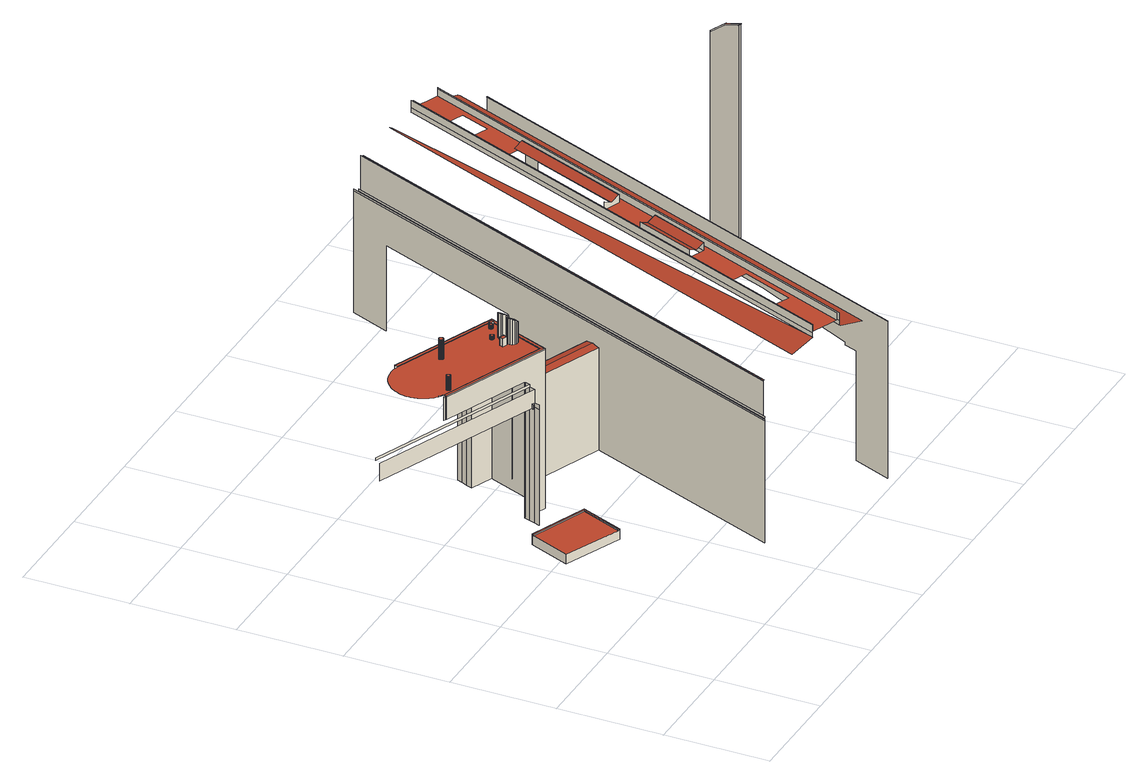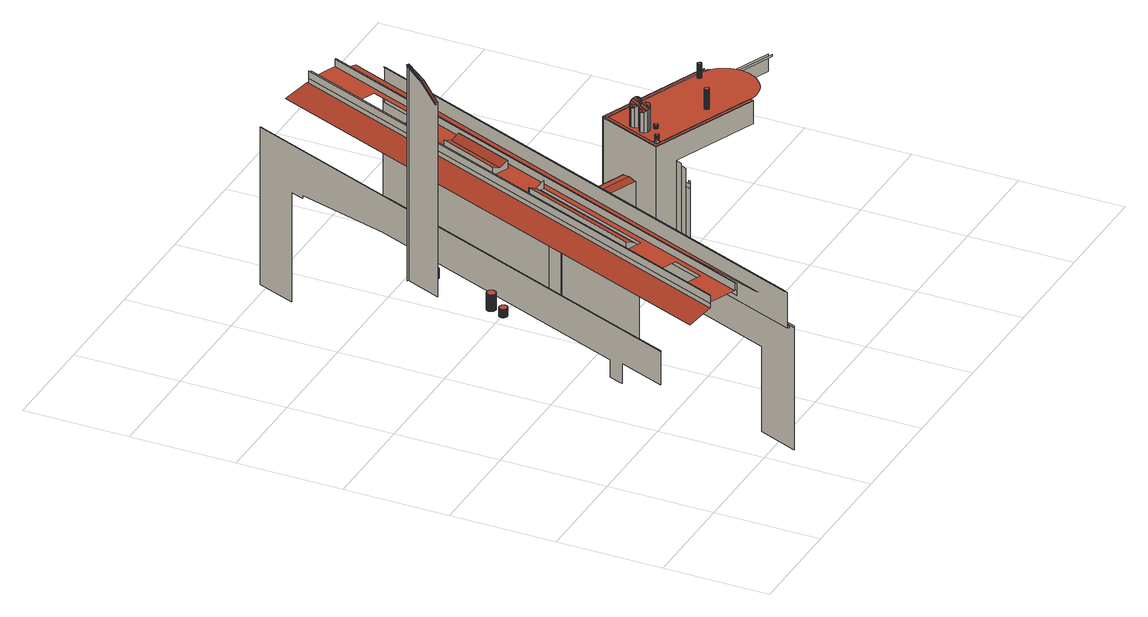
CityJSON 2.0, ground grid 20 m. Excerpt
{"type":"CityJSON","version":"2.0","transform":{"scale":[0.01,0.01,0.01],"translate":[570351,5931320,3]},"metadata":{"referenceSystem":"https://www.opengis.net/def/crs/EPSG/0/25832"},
"CityObjects":{
"building1":{"type":"Building","attributes":{"Grundfläche 2D":"911.904325","Grundhöhe NN":"3.570"},"children":["building1-1","building1-2","building1-3","building1-4","building1-5","building1-6","building1-7","building1-8"],"geometry":[{"type":"MultiSurface","lod":"3","boundaries":[[[0,1,2,3,4,5]],[[0,5,4,6,7,8]],[[0,9,10,11,12,1]],[[10,9,0,8,13,14]],[[15,16,17,18]],[[18,19,20,15]],[[21,20,19,22]],[[23,24,21,22,25,26]],[[27,28,29,30]],[[31,32,33,34,35,36,37,38,39,40,41,42,43,44,45,46,47,48,49,50,51,52,53,54,55,56,57,58,59,60,61,62,63,64,65,66,67,68,69,70,71,72,73,74,75,76,77,78,79,80,81,82,83,84,85,86,87,88,89,90,16,15,20,21,24,23,91,92,93]],[[94,95,96,97,98,99]],[[10,100,101,102,103,11]],[[102,104,26,11,103]],[[105,106,101,100,10,14,107,108]],[[91,23,26,104]],[[99,109,110,94]],[[111,112,95,113]],[[112,111,114,115]],[[29,116,96,95,112,115,117,118]],[[30,29,118,105,108]],[[93,92,119,120]],[[121,122,123,124,125,126]],[[127,128,123,122,121,129,130,131]],[[104,102,126,125,124,120,119]],[[101,121,126,102]],[[92,91,104,119]],[[121,101,106,129]],[[131,130,132,133,134]],[[135,136,137,138]],[[139,140,141,142,143,133,132,144]],[[140,145,146,147,148,141]],[[149,146,145,140,139,150]]],"semantics":{"surfaces":[{"type":"WallSurface"},{"type":"RoofSurface"}],"values":[0,0,0,0,0,0,0,0,0,1,0,0,1,0,0,0,0,0,0,0,0,0,0,1,0,0,0,0,0,0,0,0]}}]},
"building1-1":{"type":"BuildingInstallation","parents":["building1"],"geometry":[{"type":"MultiSurface","lod":"3","boundaries":[[[151,152,153]],[[154,152,151]],[[155,152,156]],[[157,154,158]],[[159,160,161]],[[159,161,162]],[[163,159,164]],[[165,159,163]],[[166,167,168,169,159,165]],[[163,164,170]],[[165,163,171]],[[169,168,172]],[[173,169,174]],[[175,173,176]],[[177,173,175]],[[177,175,178]],[[179,177,180]],[[179,180,181]],[[182,183,184,185,156,152,154,157,186,187,188,189,190,191,160,159,169,173,177,179,192,193]],[[194,156,185,195]],[[194,195,196]],[[197,155,156,198]],[[153,152,199,200]],[[194,196,201,202]],[[156,194,202,203]],[[198,156,203,204]],[[197,198,204,205]],[[155,197,205,206]],[[152,155,206,199]],[[151,153,200,207]],[[154,151,207,208]],[[158,154,208,209]],[[157,158,209,210]],[[186,157,210,211]],[[187,186,211,212]],[[188,187,212,213]],[[189,188,213,214]],[[190,189,214,215]],[[191,190,215,216]],[[160,191,216,217]],[[161,160,217,218]],[[162,161,218,219]],[[159,162,219,220]],[[164,159,220,221]],[[170,164,221,222]],[[163,170,222,223]],[[171,163,223,224]],[[165,171,224,225]],[[166,165,225,226]],[[167,166,226,227]],[[168,167,227,228]],[[172,168,228,229]],[[169,172,229,230]],[[174,169,230,231]],[[173,174,231,232]],[[176,173,232,233]],[[175,176,233,234]],[[178,175,234,235]],[[177,178,235,236]],[[180,177,236,237]],[[181,180,237,238]],[[179,181,238,239]],[[192,179,239,240]],[[193,192,240,241]],[[182,193,241,242]],[[183,182,242,243]],[[184,183,243,244]],[[185,184,244,245]],[[195,185,245,246]],[[196,195,246,201]]],"semantics":{"surfaces":[{"type":"RoofSurface"},{"type":"WallSurface"}],"values":[0,0,0,0,0,0,0,0,0,0,0,0,0,0,0,0,0,0,0,0,0,0,1,1,1,1,1,1,1,1,1,1,1,1,1,1,1,1,1,1,1,1,1,1,1,1,1,1,1,1,1,1,1,1,1,1,1,1,1,1,1,1,1,1,1,1,1,1,1,1]}}]},
"building1-2":{"type":"BuildingInstallation","parents":["building1"],"geometry":[{"type":"MultiSurface","lod":"3","boundaries":[[[247,248,249,250,251,252,253,254,255,256,257,258,259,260,261,262,263,264,265,266,267,268,269,270,271,272,273,274,275,276,277,278,279,280,281,282,283,284,285,286,287,288,289,290,291,292,293,294]],[[255,254,295,296]],[[256,255,296,297]],[[250,249,298,299]],[[251,250,299,300]],[[252,251,300,301]],[[253,252,301,302]],[[254,253,302,295]],[[257,256,297,303]],[[258,257,303,304]],[[259,258,304,305]],[[260,259,305,306]],[[261,260,306,307]],[[262,261,307,308]],[[263,262,308,309]],[[264,263,309,310]],[[265,264,310,311]],[[266,265,311,312]],[[267,266,312,313]],[[268,267,313,314]],[[269,268,314,315]],[[270,269,315,316]],[[271,270,316,317]],[[272,271,317,318]],[[273,272,318,319]],[[274,273,319,320]],[[275,274,320,321]],[[276,275,321,322]],[[277,276,322,323]],[[278,277,323,324]],[[279,278,324,325]],[[280,279,325,326]],[[281,280,326,327]],[[282,281,327,328]],[[283,282,328,329]],[[284,283,329,330]],[[285,284,330,331]],[[286,285,331,332]],[[287,286,332,333]],[[288,287,333,334]],[[289,288,334,335]],[[290,289,335,336]],[[291,290,336,337]],[[292,291,337,338]],[[293,292,338,339]],[[294,293,339,340]],[[247,294,340,341]],[[248,247,341,342]],[[249,248,342,298]]],"semantics":{"surfaces":[{"type":"RoofSurface"},{"type":"WallSurface"}],"values":[0,1,1,1,1,1,1,1,1,1,1,1,1,1,1,1,1,1,1,1,1,1,1,1,1,1,1,1,1,1,1,1,1,1,1,1,1,1,1,1,1,1,1,1,1,1,1,1,1]}}]},
"building1-3":{"type":"BuildingInstallation","parents":["building1"],"geometry":[{"type":"MultiSurface","lod":"3","boundaries":[[[343,344,345,346]],[[347,348,344,343]],[[345,344,348,349]],[[349,350,346,345]],[[343,346,350,347]]],"semantics":{"surfaces":[{"type":"RoofSurface"},{"type":"WallSurface"}],"values":[0,1,1,1,1]}}]},
"building1-4":{"type":"BuildingInstallation","parents":["building1"],"geometry":[{"type":"MultiSurface","lod":"3","boundaries":[[[351,352,353]],[[351,353,354]],[[355,354,356]],[[357,351,354,355]],[[358,355,356,359]],[[358,359,360]],[[361,360,362]],[[358,360,361]],[[361,362,363]],[[353,352,364,365]],[[354,353,365,366]],[[356,354,366,367]],[[359,356,367,368]],[[360,359,368,369]],[[362,360,369,370]],[[363,362,370,371]],[[361,363,371,372]],[[358,361,372,373]],[[355,358,373,374]],[[357,355,374,375]],[[351,357,375,376]],[[352,351,376,364]]],"semantics":{"surfaces":[{"type":"RoofSurface"},{"type":"WallSurface"}],"values":[0,0,0,0,0,0,0,0,0,1,1,1,1,1,1,1,1,1,1,1,1,1]}}]},
"building1-5":{"type":"BuildingInstallation","parents":["building1"],"geometry":[{"type":"MultiSurface","lod":"3","boundaries":[[[377,378,379,380,381,382,383,384,385,386,387,388,389,390,391,392,393,394,395,396,397,398,399,400,401,402,403,404,405,406,407,408,409,410,411,412,413,414,415,416,417,418,419,420,421,422,423,424,425,426,427,428,429,430,431,432,433,434,435,436,437,438,439,440,441,442,443,444,445,446,447,448,449,450,451,452,453,454,455,456,457,458,459,460,461,462,463]],[[464,465,386,385]],[[465,466,387,386]],[[466,467,388,387]],[[467,468,469,390,389,388]],[[469,470,391,390]],[[470,471,392,391]],[[471,472,473,394,393,392]],[[474,475,458,457]],[[475,476,459,458]],[[476,477,478,461,460,459]],[[478,479,462,461]],[[479,480,463,462]],[[480,481,482,378,377,463]],[[482,483,484,380,379,378]],[[484,485,381,380]],[[485,486,382,381]],[[486,487,488,384,383,382]],[[488,464,385,384]],[[473,489,395,394]],[[489,490,396,395]],[[490,491,397,396]],[[491,492,398,397]],[[492,493,399,398]],[[493,494,400,399]],[[494,495,401,400]],[[495,496,402,401]],[[496,497,403,402]],[[497,498,404,403]],[[498,499,405,404]],[[499,500,406,405]],[[500,501,407,406]],[[501,502,503,409,408,407]],[[503,504,505,411,410,409]],[[505,506,412,411]],[[506,507,413,412]],[[507,508,414,413]],[[508,509,415,414]],[[509,510,416,415]],[[510,511,417,416]],[[511,512,418,417]],[[512,513,419,418]],[[513,514,420,419]],[[514,515,421,420]],[[515,516,517,423,422,421]],[[517,518,424,423]],[[518,519,425,424]],[[519,520,521,427,426,425]],[[521,522,523,429,428,427]],[[523,524,430,429]],[[524,525,431,430]],[[525,526,527,433,432,431]],[[527,528,434,433]],[[528,529,435,434]],[[529,530,436,435]],[[530,531,437,436]],[[531,532,438,437]],[[532,533,439,438]],[[533,534,535,441,440,439]],[[535,536,442,441]],[[536,537,443,442]],[[537,538,444,443]],[[538,539,445,444]],[[539,540,541,447,446,445]],[[541,542,543,449,448,447]],[[543,544,450,449]],[[544,545,451,450]],[[545,546,452,451]],[[546,547,453,452]],[[547,548,549,455,454,453]],[[549,550,474,457,456,455]]],"semantics":{"surfaces":[{"type":"RoofSurface"},{"type":"WallSurface"}],"values":[0,1,1,1,1,1,1,1,1,1,1,1,1,1,1,1,1,1,1,1,1,1,1,1,1,1,1,1,1,1,1,1,1,1,1,1,1,1,1,1,1,1,1,1,1,1,1,1,1,1,1,1,1,1,1,1,1,1,1,1,1,1,1,1,1,1,1,1,1,1,1]}}]},
"building1-6":{"type":"BuildingInstallation","parents":["building1"],"geometry":[{"type":"MultiSurface","lod":"3","boundaries":[[[551,552,553]],[[554,555,552,551]],[[554,551,556]],[[557,554,556,558]],[[557,558,559]],[[560,559,561]],[[557,559,560]],[[560,561,562]],[[553,552,563,564]],[[551,553,564,565]],[[556,551,565,566]],[[558,556,566,567]],[[559,558,567,568]],[[561,559,568,569]],[[562,561,569,570]],[[560,562,570,571]],[[557,560,571,572]],[[554,557,572,573]],[[555,554,573,574]],[[552,555,574,563]]],"semantics":{"surfaces":[{"type":"RoofSurface"},{"type":"WallSurface"}],"values":[0,0,0,0,0,0,0,0,1,1,1,1,1,1,1,1,1,1,1,1]}}]},
"building1-7":{"type":"BuildingInstallation","parents":["building1"],"geometry":[{"type":"MultiSurface","lod":"3","boundaries":[[[575,576,577]],[[576,578,577]],[[576,579,580,581]],[[579,576,582]],[[581,578,576]],[[582,583,584,579]],[[585,586,579]],[[586,587,579]],[[587,588,589,590,591,592,593,594,595,596,580,579]],[[597,587,586]],[[598,599,587]],[[599,600,601]],[[599,601,587]],[[601,602,588]],[[601,588,587]],[[603,589,588]],[[603,588,604]],[[605,589,603]],[[606,590,589]],[[606,589,607]],[[606,608,609,590]],[[610,611,590]],[[610,590,609]],[[610,609,612]],[[613,614,590]],[[614,615,590]],[[615,616,617]],[[615,617,590]],[[617,618,590]],[[618,591,590]],[[619,615,614]],[[620,618,617]],[[621,622,618]],[[622,591,618]],[[623,591,622]],[[624,625,591]],[[625,626,592]],[[625,592,591]],[[627,593,592]],[[628,593,627]],[[629,630,593]],[[630,594,593]],[[631,594,630]],[[632,633,594]],[[633,634,635,594]],[[635,595,594]],[[636,637,635]],[[637,638,635]],[[638,639,635]],[[639,595,635]],[[640,638,637]],[[641,639,638]],[[642,595,639]],[[642,639,643]],[[644,595,642]],[[645,646,595]],[[645,595,647]],[[646,596,595]],[[648,646,645]],[[649,650,646]],[[650,596,646]],[[651,596,650]],[[652,653,654,580,596,655,656,657]],[[658,653,652]],[[659,660,580]],[[660,661,662]],[[660,662,580]],[[662,663,581]],[[662,581,580]],[[627,592,664]],[[665,666,575,577]],[[666,667,668,582,576,575]],[[668,669,583,582]],[[669,670,584,583]],[[670,671,579,584]],[[671,672,585,579]],[[672,673,586,585]],[[673,674,597,586]],[[674,675,587,597]],[[675,676,598,587]],[[676,677,599,598]],[[677,678,600,599]],[[678,679,680,602,601,600]],[[680,681,588,602]],[[681,682,604,588]],[[682,683,603,604]],[[683,684,605,603]],[[685,686,663,662]],[[686,687,581,663]],[[687,688,578,581]],[[688,665,577,578]],[[684,689,589,605]],[[689,690,607,589]],[[690,691,692,608,606,607]],[[608,692,693,612,609]],[[693,694,610,612]],[[694,695,611,610]],[[695,696,590,611]],[[696,697,613,590]],[[697,698,614,613]],[[698,699,619,614]],[[619,699,700,616,615]],[[700,701,617,616]],[[701,702,620,617]],[[702,703,618,620]],[[703,704,621,618]],[[704,705,706,623,622,621]],[[706,707,708,624,591,623]],[[708,709,625,624]],[[709,710,626,625]],[[710,711,592,626]],[[711,712,664,592]],[[712,713,627,664]],[[713,714,628,627]],[[714,715,716,629,593,628]],[[716,717,630,629]],[[717,718,631,630]],[[719,720,632,594]],[[718,719,594,631]],[[720,721,722,634,633,632]],[[722,723,635,634]],[[723,724,636,635]],[[724,725,637,636]],[[725,726,640,637]],[[726,727,638,640]],[[727,728,641,638]],[[728,729,639,641]],[[729,730,643,639]],[[730,731,732,644,642,643]],[[732,733,595,644]],[[733,734,647,595]],[[734,735,645,647]],[[735,736,648,645]],[[736,737,738,649,646,648]],[[738,739,650,649]],[[739,740,651,650]],[[740,741,596,651]],[[741,742,655,596]],[[742,743,656,655]],[[743,744,657,656]],[[744,745,746,658,652,657]],[[746,747,653,658]],[[747,748,654,653]],[[748,749,580,654]],[[749,750,659,580]],[[750,751,660,659]],[[751,752,661,660]],[[752,685,662,661]]],"semantics":{"surfaces":[{"type":"RoofSurface"},{"type":"WallSurface"}],"values":[0,0,0,0,0,0,0,0,0,0,0,0,0,0,0,0,0,0,0,0,0,0,0,0,0,0,0,0,0,0,0,0,0,0,0,0,0,0,0,0,0,0,0,0,0,0,0,0,0,0,0,0,0,0,0,0,0,0,0,0,0,0,0,0,0,0,0,0,0,0,1,1,1,1,1,1,1,1,1,1,1,1,1,1,1,1,1,1,1,1,1,1,1,1,1,1,1,1,1,1,1,1,1,1,1,1,1,1,1,1,1,1,1,1,1,1,1,1,1,1,1,1,1,1,1,1,1,1,1,1,1,1,1,1,1,1,1,1,1,1,1,1,1,1,1,1,1,1]}}]},
"building1-8":{"type":"BuildingInstallation","parents":["building1"],"geometry":[{"type":"MultiSurface","lod":"3","boundaries":[[[753,754,755,756]],[[756,755,757,758]],[[758,759,753,756]],[[754,753,759,760]],[[760,757,755,754]]],"semantics":{"surfaces":[{"type":"RoofSurface"},{"type":"WallSurface"}],"values":[0,1,1,1,1]}}]},
"building2":{"type":"Building","attributes":{"Grundfläche 2D":"105.350113","Grundhöhe NN":"5.819"},"children":["building2-1"],"geometry":[{"type":"Solid","lod":"3","boundaries":[[[[761,762,763,764,765,766]],[[764,767,768,769,766,765]],[[769,770,771,762,761,766]],[[771,772,763,762]],[[772,767,764,763]],[[767,772,771,770,769,768]]]],"semantics":{"surfaces":[{"type":"RoofSurface"},{"type":"WallSurface"},{"type":"GroundSurface"}],"values":[[0,1,1,1,1,2]]}}]},
"building2-1":{"type":"BuildingInstallation","parents":["building2"],"geometry":[{"type":"MultiSurface","lod":"3","boundaries":[[[773,774,775,776,777,778]],[[777,776,765,779]],[[778,777,779,761]],[[773,778,761,762]],[[774,773,762,763]],[[775,774,763,764]],[[776,775,764,765]]],"semantics":{"surfaces":[{"type":"RoofSurface"},{"type":"WallSurface"}],"values":[0,1,1,1,1,1,1]}}]},
"building3":{"type":"Building","attributes":{"Grundfläche 2D":"7410.636134","Grundhöhe NN":"5.742"},"children":["building3-1","building3-2","building3-3","building3-4"],"geometry":[{"type":"MultiSurface","lod":"3","boundaries":[[[780,781,782,783,784]],[[785,786,781,780]],[[781,786,787,782]],[[782,787,788,783]],[[785,780,784,789]],[[790,791,792,793]],[[794,795,796,797,798,799,800]],[[789,801,802,803,804,805,806,807,808,809,788,787,786,785]],[[810,811,812,813,814]],[[815,816,817,818]],[[817,819,820,818]],[[813,821,822,823,824,810,814]],[[812,811,825,826,827,828]],[[829,830,831,832]],[[820,819,832,831]],[[803,802,833,834]],[[835,836,837,838]],[[831,830,815,818,820]],[[839,840,841,842,843,844,845,846,847]],[[848,849,850,851,852,853,854,855]],[[847,846,845,856,851,850,849,848,857,839]],[[858,859,860,861,862]],[[863,864,865,838,837,866,867,868],[869,860,859,870],[830,829,816,815],[871,872,873,874,875,876,877,878],[879,880,881,882,883,884]],[[885,886,887,888]],[[889,890,863,868]],[[891,892,893,894]],[[895,794,896,886,885,897,898]],[[860,869,899,861]],[[900,862,861,899]],[[901,902,903,904,905,892,891,906,907,908,909,910,911,912,913,914,915,916,917,918]],[[919,920,921,922]],[[919,922,923]],[[923,924,925,926,920,919]],[[927,928,929,930,894,893,931,932]]],"semantics":{"surfaces":[{"type":"WallSurface"},{"type":"RoofSurface"}],"values":[0,1,1,0,0,0,1,0,0,0,1,1,0,0,1,0,0,0,1,0,0,0,1,0,0,0,0,0,1,0,0,1,0,1]}}]},
"building3-1":{"type":"BuildingInstallation","parents":["building3"],"geometry":[{"type":"MultiSurface","lod":"3","boundaries":[[[933,934,935,936,937,938,939,940,941,942,943,944,945,946,947,948,949,950,951,952,953,954,955,956,957,958,959,960,961,962,963,964,965,966,967,968,969,970,971,972,973,974,975,976,977,978,979,980]],[[942,941,981,982]],[[943,942,982,983]],[[938,937,984,985]],[[939,938,985,986]],[[940,939,986,987]],[[941,940,987,981]],[[944,943,983,988]],[[945,944,988,989]],[[946,945,989,990]],[[947,946,990,991]],[[948,947,991,992]],[[949,948,992,993]],[[950,949,993,994]],[[951,950,994,995]],[[952,951,995,996]],[[953,952,996,997]],[[954,953,997,998]],[[955,954,998,999]],[[956,955,999,1000]],[[957,956,1000,1001]],[[958,957,1001,1002]],[[959,958,1002,1003]],[[960,959,1003,1004]],[[961,960,1004,1005]],[[962,961,1005,1006]],[[963,962,1006,1007]],[[964,963,1007,1008]],[[965,964,1008,1009]],[[966,965,1009,1010]],[[967,966,1010,1011]],[[968,967,1011,1012]],[[969,968,1012,1013]],[[970,969,1013,1014]],[[971,970,1014,1015]],[[972,971,1015,1016]],[[973,972,1016,1017]],[[974,973,1017,1018]],[[975,974,1018,1019]],[[976,975,1019,1020]],[[977,976,1020,1021]],[[978,977,1021,1022]],[[979,978,1022,1023]],[[980,979,1023,1024]],[[933,980,1024,1025]],[[934,933,1025,1026]],[[935,934,1026,1027]],[[936,935,1027,1028]],[[937,936,1028,984]]],"semantics":{"surfaces":[{"type":"RoofSurface"},{"type":"WallSurface"}],"values":[0,1,1,1,1,1,1,1,1,1,1,1,1,1,1,1,1,1,1,1,1,1,1,1,1,1,1,1,1,1,1,1,1,1,1,1,1,1,1,1,1,1,1,1,1,1,1,1,1]}}]},
"building3-2":{"type":"BuildingInstallation","parents":["building3"],"geometry":[{"type":"MultiSurface","lod":"3","boundaries":[[[1029,1030,1031]],[[1032,1031,1033]],[[1034,1031,1032]],[[1029,1031,1034]],[[1035,1036,1032,1033,1037,1038,1039,1040]],[[1041,1042,1043,1044,1040,1039,1038,1037,1033,1031,1030,1045]],[[925,1035,1040,1044,1046]],[[1036,1035,925,924,923,919,1034,1032]],[[919,922,1029,1034]],[[1029,922,1045,1030]]],"semantics":{"surfaces":[{"type":"RoofSurface"},{"type":"WallSurface"}],"values":[0,0,0,0,0,1,1,1,1,1]}}]},
"building3-3":{"type":"BuildingInstallation","parents":["building3"],"geometry":[{"type":"MultiSurface","lod":"3","boundaries":[[[1047,1048,1049,1050,1051,1052,1053,1054,1055,1056,1057,1058,1059,1060,1061,1062,1063,1064,1065,1066,1067,1068,1069,1070,1071,1072,1073,1074,1075,1076,1077,1078,1079,1080,1081,1082,1083,1084,1085,1086,1087,1088,1089,1090,1091,1092,1093,1094,1095,1096,1097,1098,1099,1100,1101,1102,1103,1104,1105,1106,1107,1108,1109,1110,1111,1112]],[[1049,1048,1113,1114]],[[1050,1049,1114,1115]],[[1051,1050,1115,1116]],[[1052,1051,1116,1117]],[[1053,1052,1117,1118]],[[1054,1053,1118,1119]],[[1055,1054,1119,1120]],[[1056,1055,1120,1121]],[[1057,1056,1121,1122]],[[1058,1057,1122,1123]],[[1059,1058,1123,1124]],[[1060,1059,1124,1125]],[[1061,1060,1125,1126]],[[1062,1061,1126,1127]],[[1063,1062,1127,1128]],[[1064,1063,1128,1129]],[[1065,1064,1129,1130]],[[1066,1065,1130,1131]],[[1067,1066,1131,1132]],[[1068,1067,1132,1133]],[[1069,1068,1133,1134]],[[1070,1069,1134,1135]],[[1071,1070,1135,1136]],[[1072,1071,1136,1137]],[[1073,1072,1137,1138]],[[1074,1073,1138,1139]],[[1075,1074,1139,1140]],[[1076,1075,1140,1141]],[[1077,1076,1141,1142]],[[1078,1077,1142,1143]],[[1079,1078,1143,1144]],[[1080,1079,1144,1145]],[[1081,1080,1145,1146]],[[1082,1081,1146,1147]],[[1083,1082,1147,1148]],[[1084,1083,1148,1149]],[[1085,1084,1149,1150]],[[1086,1085,1150,1151]],[[1087,1086,1151,1152]],[[1088,1087,1152,1153]],[[1089,1088,1153,1154]],[[1090,1089,1154,1155]],[[1091,1090,1155,1156]],[[1092,1091,1156,1157]],[[1093,1092,1157,1158]],[[1094,1093,1158,1159]],[[1095,1094,1159,1160]],[[1096,1095,1160,1161]],[[1097,1096,1161,1162]],[[1098,1097,1162,1163]],[[1099,1098,1163,1164]],[[1100,1099,1164,1165]],[[1101,1100,1165,1166]],[[1102,1101,1166,1167]],[[1103,1102,1167,1168]],[[1104,1103,1168,1169]],[[1105,1104,1169,1170]],[[1106,1105,1170,1171]],[[1107,1106,1171,1172]],[[1108,1107,1172,1173]],[[1109,1108,1173,1174]],[[1110,1109,1174,1175]],[[1111,1110,1175,1176]],[[1112,1111,1176,1177]],[[1047,1112,1177,1178]],[[1048,1047,1178,1113]]],"semantics":{"surfaces":[{"type":"RoofSurface"},{"type":"WallSurface"}],"values":[0,1,1,1,1,1,1,1,1,1,1,1,1,1,1,1,1,1,1,1,1,1,1,1,1,1,1,1,1,1,1,1,1,1,1,1,1,1,1,1,1,1,1,1,1,1,1,1,1,1,1,1,1,1,1,1,1,1,1,1,1,1,1,1,1,1,1]}}]},
"building3-4":{"type":"BuildingInstallation","parents":["building3"],"geometry":[{"type":"MultiSurface","lod":"3","boundaries":[[[1179,1180,1181,1182,1183,1184,1185,1186,1187,1188,1189,1190,1191,1192,1193,1194,1195,1196,1197,1198,1199,1200,1201,1202,1203,1204,1205,1206,1207,1208,1209,1210,1211,1212,1213,1214,1215,1216,1217,1218,1219,1220,1221,1222,1223,1224,1225,1226]],[[1185,1184,1227,1228]],[[1186,1185,1228,1229]],[[1181,1180,1230,1231]],[[1182,1181,1231,1232]],[[1183,1182,1232,1233]],[[1184,1183,1233,1227]],[[1187,1186,1229,1234]],[[1188,1187,1234,1235]],[[1189,1188,1235,1236]],[[1190,1189,1236,1237]],[[1191,1190,1237,1238]],[[1192,1191,1238,1239]],[[1193,1192,1239,1240]],[[1194,1193,1240,1241]],[[1195,1194,1241,1242]],[[1196,1195,1242,1243]],[[1197,1196,1243,1244]],[[1198,1197,1244,1245]],[[1199,1198,1245,1246]],[[1200,1199,1246,1247]],[[1201,1200,1247,1248]],[[1202,1201,1248,1249]],[[1203,1202,1249,1250]],[[1204,1203,1250,1251]],[[1205,1204,1251,1252]],[[1206,1205,1252,1253]],[[1207,1206,1253,1254]],[[1208,1207,1254,1255]],[[1209,1208,1255,1256]],[[1210,1209,1256,1257]],[[1211,1210,1257,1258]],[[1212,1211,1258,1259]],[[1213,1212,1259,1260]],[[1214,1213,1260,1261]],[[1215,1214,1261,1262]],[[1216,1215,1262,1263]],[[1217,1216,1263,1264]],[[1218,1217,1264,1265]],[[1219,1218,1265,1266]],[[1220,1219,1266,1267]],[[1221,1220,1267,1268]],[[1222,1221,1268,1269]],[[1223,1222,1269,1270]],[[1224,1223,1270,1271]],[[1225,1224,1271,1272]],[[1226,1225,1272,1273]],[[1179,1226,1273,1274]],[[1180,1179,1274,1230]]],"semantics":{"surfaces":[{"type":"RoofSurface"},{"type":"WallSurface"}],"values":[0,1,1,1,1,1,1,1,1,1,1,1,1,1,1,1,1,1,1,1,1,1,1,1,1,1,1,1,1,1,1,1,1,1,1,1,1,1,1,1,1,1,1,1,1,1,1,1,1]}}]}
},
"vertices":[
[1693,5845,3202],[1693,5845,3217],[1670,5860,3217],[1669,5861,3217],[1669,5861,3202],[1670,5860,3202],[1669,5861,2751],[1670,5860,2751],[1693,5845,2751],[1694,5845,3202],[1718,5831,3202],[1718,5831,3217],[1694,5845,3217],[1694,5845,2751],[1718,5831,2751],[1685,5930,3202],[1664,5947,3202],[1664,5947,3217],[1685,5930,3217],[1706,5915,3217],[1706,5915,3202],[1728,5900,3202],[1728,5900,3217],[1742,5882,3202],[1742,5883,3202],[1742,5883,3217],[1742,5882,3217],[72,6374,2751],[72,6374,2705],[3360,5050,2705],[3360,5050,2751],[2215,7000,3202],[2189,7007,3202],[2164,7012,3202],[2137,7016,3202],[2110,7019,3202],[2083,7021,3202],[2055,7022,3202],[2027,7021,3202],[1999,7020,3202],[1971,7016,3202],[1943,7012,3202],[1914,7006,3202],[1886,6999,3202],[1858,6990,3202],[1831,6980,3202],[1804,6969,3202],[1778,6956,3202],[1752,6942,3202],[1727,6928,3202],[1703,6911,3202],[1680,6894,3202],[1658,6876,3202],[1637,6857,3202],[1617,6837,3202],[1598,6817,3202],[1580,6796,3202],[1563,6774,3202],[1547,6752,3202],[1533,6729,3202],[1520,6706,3202],[1508,6683,3202],[1497,6660,3202],[1487,6636,3202],[1478,6612,3202],[1471,6589,3202],[1470,6587,3202],[1463,6561,3202],[1457,6535,3202],[1452,6508,3202],[1449,6480,3202],[1446,6452,3202],[1445,6424,3202],[1445,6396,3202],[1447,6367,3202],[1450,6338,3202],[1454,6310,3202],[1460,6281,3202],[1467,6253,3202],[1475,6225,3202],[1485,6198,3202],[1496,6171,3202],[1508,6144,3202],[1522,6119,3202],[1536,6094,3202],[1552,6070,3202],[1569,6047,3202],[1586,6025,3202],[1605,6004,3202],[1624,5983,3202],[1644,5965,3202],[3802,5062,3202],[4252,6188,3202],[2238,6993,3202],[3257,4963,2440],[3323,4937,2440],[3323,4937,2705],[15,6268,2705],[15,6268,2352],[3257,4963,2352],[1721,5829,3202],[3834,4989,3202],[3834,4989,3217],[1721,5829,3217],[3802,5062,3217],[3404,5160,57],[3834,4989,57],[1721,5829,2751],[3404,5160,2751],[3242,4927,2352],[3242,4927,2440],[3284,4838,2352],[3323,4937,2352],[3284,4838,2440],[3284,4838,57],[3323,4937,57],[3324,4941,2705],[3324,4941,57],[3360,5050,57],[4252,6188,3217],[2238,6993,3217],[4325,6219,3202],[2263,7053,3202],[2259,7055,3202],[2259,7055,3217],[2263,7053,3217],[4325,6219,3217],[2263,7053,2751],[2259,7055,2751],[4325,6219,57],[3900,6391,57],[3900,6391,2751],[3944,6506,57],[3944,6506,2705],[3944,6506,2751],[3943,6679,2352],[3931,6643,2352],[3931,6643,2440],[3943,6679,2440],[3993,6618,57],[3993,6618,2352],[3993,6618,2440],[3993,6618,2705],[3992,6616,2705],[3992,6616,57],[3994,6620,2352],[4029,6715,2352],[4029,6715,2440],[3994,6620,2440],[4029,6715,57],[3994,6620,57],
[1989,5893,3478],[1986,5885,3478],[1988,5889,3478],[1990,5898,3478],[1984,5881,3478],[1973,5871,3478],[1990,5908,3479],[1990,5903,3478],[1954,5942,3480],[1968,5938,3479],[1963,5940,3479],[1959,5941,3480],[1941,5941,3480],[1950,5942,3480],[1932,5937,3480],[1927,5934,3480],[1923,5930,3480],[1920,5926,3480],[1915,5916,3480],[1945,5942,3480],[1936,5939,3480],[1917,5921,3480],[1913,5905,3480],[1913,5911,3480],[1913,5895,3480],[1913,5900,3480],[1917,5886,3479],[1915,5890,3479],[1924,5875,3479],[1919,5882,3479],[1921,5879,3479],[1937,5867,3479],[1942,5865,3479],[1947,5864,3479],[1953,5864,3478],[1989,5914,3479],[1987,5919,3479],[1984,5924,3479],[1981,5928,3479],[1977,5932,3479],[1973,5936,3479],[1928,5872,3479],[1932,5869,3479],[1969,5868,3478],[1959,5865,3478],[1964,5866,3478],[1981,5878,3478],[1978,5874,3478],[1986,5885,3202],[1988,5889,3202],[1964,5866,3202],[1969,5868,3202],[1973,5871,3202],[1978,5874,3202],[1981,5878,3202],[1984,5881,3202],[1989,5893,3202],[1990,5898,3202],[1990,5903,3202],[1990,5908,3202],[1989,5914,3202],[1987,5919,3202],[1984,5924,3202],[1981,5928,3202],[1977,5932,3202],[1973,5936,3202],[1968,5938,3202],[1963,5940,3202],[1959,5941,3202],[1954,5942,3202],[1950,5942,3202],[1945,5942,3202],[1941,5941,3202],[1936,5939,3202],[1932,5937,3202],[1927,5934,3202],[1923,5930,3202],[1920,5926,3202],[1917,5921,3202],[1915,5916,3202],[1913,5911,3202],[1913,5905,3202],[1913,5900,3202],[1913,5895,3202],[1915,5890,3202],[1917,5886,3202],[1919,5882,3202],[1921,5879,3202],[1924,5875,3202],[1928,5872,3202],[1932,5869,3202],[1937,5867,3202],[1942,5865,3202],[1947,5864,3202],[1953,5864,3202],[1959,5865,3202],
[2817,6407,3592],[2823,6408,3592],[2828,6410,3592],[2834,6413,3592],[2839,6416,3592],[2843,6419,3592],[2846,6423,3592],[2849,6427,3592],[2851,6431,3592],[2853,6436,3592],[2855,6441,3592],[2856,6447,3592],[2856,6453,3592],[2855,6459,3592],[2854,6465,3592],[2851,6471,3592],[2848,6476,3592],[2844,6481,3592],[2839,6485,3592],[2834,6488,3592],[2829,6491,3592],[2824,6493,3592],[2819,6494,3592],[2814,6494,3592],[2809,6494,3592],[2804,6494,3592],[2799,6492,3592],[2794,6490,3592],[2789,6487,3592],[2784,6484,3592],[2779,6479,3592],[2776,6474,3592],[2773,6469,3592],[2770,6463,3592],[2769,6457,3592],[2769,6451,3592],[2769,6445,3592],[2770,6440,3592],[2771,6435,3592],[2773,6431,3592],[2776,6426,3592],[2779,6422,3592],[2783,6418,3592],[2787,6415,3592],[2792,6412,3592],[2798,6409,3592],[2804,6408,3592],[2810,6407,3592],[2849,6427,3202],[2851,6431,3202],[2853,6436,3202],[2828,6410,3202],[2834,6413,3202],[2839,6416,3202],[2843,6419,3202],[2846,6423,3202],[2855,6441,3202],[2856,6447,3202],[2856,6453,3202],[2855,6459,3202],[2854,6465,3202],[2851,6471,3202],[2848,6476,3202],[2844,6481,3202],[2839,6485,3202],[2834,6488,3202],[2829,6491,3202],[2824,6493,3202],[2819,6494,3202],[2814,6494,3202],[2809,6494,3202],[2804,6494,3202],[2799,6492,3202],[2794,6490,3202],[2789,6487,3202],[2784,6484,3202],[2779,6479,3202],[2776,6474,3202],[2773,6469,3202],[2770,6463,3202],[2769,6457,3202],[2769,6451,3202],[2769,6445,3202],[2770,6440,3202],[2771,6435,3202],[2773,6431,3202],[2776,6426,3202],[2779,6422,3202],[2783,6418,3202],[2787,6415,3202],[2792,6412,3202],[2798,6409,3202],[2804,6408,3202],[2810,6407,3202],[2817,6407,3202],[2823,6408,3202],
[3625,5740,3363],[3599,5669,3363],[3687,5636,3363],[3714,5708,3363],[3625,5740,3202],[3599,5669,3202],[3687,5636,3202],[3714,5708,3202],
[3759,5667,3694],[3728,5632,3708],[3719,5594,3707],[3727,5554,3702],[3824,5683,3660],[3754,5517,3686],[3760,5668,3694],[3873,5664,3625],[3795,5496,3656],[3839,5496,3625],[3911,5612,3597],[3885,5517,3592],[3911,5554,3580],[3728,5632,3202],[3719,5594,3202],[3727,5554,3202],[3754,5517,3202],[3795,5496,3202],[3839,5496,3202],[3885,5517,3202],[3911,5554,3202],[3911,5612,3202],[3873,5664,3202],[3824,5683,3202],[3760,5668,3202],[3759,5667,3202],
[3736,5922,3272],[3738,5920,3272],[3740,5919,3272],[3742,5918,3272],[3743,5917,3272],[3745,5916,3272],[3746,5915,3272],[3749,5914,3272],[3753,5913,3272],[3757,5912,3272],[3760,5912,3272],[3761,5912,3272],[3763,5913,3272],[3765,5913,3272],[3767,5913,3272],[3770,5914,3272],[3772,5914,3272],[3774,5916,3272],[3776,5917,3272],[3779,5918,3272],[3781,5920,3272],[3783,5921,3272],[3786,5924,3272],[3787,5925,3272],[3789,5928,3272],[3790,5930,3272],[3792,5933,3272],[3793,5935,3272],[3793,5937,3272],[3794,5940,3272],[3794,5942,3272],[3795,5944,3272],[3795,5946,3272],[3795,5948,3272],[3795,5951,3272],[3795,5952,3272],[3794,5955,3272],[3793,5959,3272],[3792,5962,3272],[3790,5965,3272],[3790,5966,3272],[3788,5968,3272],[3787,5969,3272],[3786,5971,3272],[3784,5973,3272],[3782,5974,3272],[3780,5976,3272],[3778,5977,3272],[3776,5978,3272],[3773,5980,3272],[3772,5980,3272],[3768,5981,3272],[3767,5982,3272],[3762,5982,3272],[3757,5982,3272],[3754,5982,3272],[3752,5982,3272],[3749,5981,3272],[3747,5980,3272],[3745,5979,3272],[3743,5978,3272],[3742,5977,3272],[3740,5976,3272],[3739,5975,3272],[3736,5973,3272],[3734,5971,3272],[3731,5967,3272],[3730,5965,3272],[3729,5964,3272],[3728,5962,3272],[3727,5960,3272],[3727,5958,3272],[3726,5956,3272],[3726,5954,3272],[3725,5951,3272],[3725,5949,3272],[3725,5946,3272],[3725,5943,3272],[3725,5941,3272],[3726,5937,3272],[3727,5936,3272],[3727,5935,3272],[3729,5932,3272],[3730,5930,3272],[3731,5927,3272],[3733,5925,3272],[3734,5924,3272],[3753,5913,3202],[3757,5912,3202],[3760,5912,3202],[3761,5912,3202],[3763,5913,3202],[3765,5913,3202],[3767,5913,3202],[3770,5914,3202],[3772,5914,3202],[3774,5916,3202],[3727,5936,3202],[3727,5935,3202],[3729,5932,3202],[3730,5930,3202],[3731,5927,3202],[3733,5925,3202],[3734,5924,3202],[3736,5922,3202],[3738,5920,3202],[3740,5919,3202],[3742,5918,3202],[3743,5917,3202],[3745,5916,3202],[3746,5915,3202],[3749,5914,3202],[3776,5917,3202],[3779,5918,3202],[3781,5920,3202],[3783,5921,3202],[3786,5924,3202],[3787,5925,3202],[3789,5928,3202],[3790,5930,3202],[3792,5933,3202],[3793,5935,3202],[3793,5937,3202],[3794,5940,3202],[3794,5942,3202],[3795,5944,3202],[3795,5946,3202],[3795,5948,3202],[3795,5951,3202],[3795,5952,3202],[3794,5955,3202],[3793,5959,3202],[3792,5962,3202],[3790,5965,3202],[3790,5966,3202],[3788,5968,3202],[3787,5969,3202],[3786,5971,3202],[3784,5973,3202],[3782,5974,3202],[3780,5976,3202],[3778,5977,3202],[3776,5978,3202],[3773,5980,3202],[3772,5980,3202],[3768,5981,3202],[3767,5982,3202],[3762,5982,3202],[3757,5982,3202],[3754,5982,3202],[3752,5982,3202],[3749,5981,3202],[3747,5980,3202],[3745,5979,3202],[3743,5978,3202],[3742,5977,3202],[3740,5976,3202],[3739,5975,3202],[3736,5973,3202],[3734,5971,3202],[3731,5967,3202],[3730,5965,3202],[3729,5964,3202],[3728,5962,3202],[3727,5960,3202],[3727,5958,3202],[3726,5956,3202],[3726,5954,3202],[3725,5951,3202],[3725,5949,3202],[3725,5946,3202],[3725,5943,3202],[3725,5941,3202],[3726,5937,3202],
[3812,5767,3702],[3813,5845,3708],[3804,5807,3707],[3909,5896,3660],[3845,5882,3694],[3839,5730,3686],[3958,5877,3625],[3880,5709,3656],[3924,5709,3625],[3996,5826,3597],[3970,5730,3592],[3996,5767,3580],[3813,5845,3202],[3804,5807,3202],[3812,5767,3202],[3839,5730,3202],[3880,5709,3202],[3924,5709,3202],[3970,5730,3202],[3996,5767,3202],[3996,5826,3202],[3958,5877,3202],[3909,5896,3202],[3845,5882,3202],
[4067,6146,3275],[4064,6146,3275],[4070,6146,3275],[4074,6145,3274],[4056,6144,3275],[4087,6139,3274],[4077,6144,3274],[4062,6146,3275],[4060,6145,3275],[4058,6145,3275],[4054,6143,3275],[4052,6143,3276],[4048,6140,3276],[4038,6131,3276],[4034,6121,3277],[4033,6104,3278],[4051,6082,3278],[4061,6078,3277],[4069,6078,3277],[4079,6080,3276],[4099,6104,3275],[4098,6124,3274],[4050,6142,3276],[4046,6139,3276],[4044,6137,3276],[4042,6136,3276],[4040,6133,3276],[4039,6132,3276],[4035,6126,3277],[4036,6128,3277],[4034,6123,3277],[4033,6116,3277],[4033,6119,3277],[4032,6114,3277],[4032,6112,3277],[4033,6108,3277],[4033,6106,3278],[4032,6110,3277],[4034,6102,3278],[4035,6098,3278],[4039,6092,3278],[4039,6091,3278],[4041,6090,3278],[4043,6087,3278],[4037,6095,3278],[4042,6088,3278],[4045,6085,3278],[4047,6084,3278],[4049,6083,3278],[4053,6080,3278],[4056,6079,3277],[4058,6079,3277],[4064,6078,3277],[4068,6078,3277],[4072,6078,3277],[4075,6079,3277],[4077,6079,3276],[4081,6081,3276],[4083,6082,3276],[4085,6083,3276],[4087,6084,3276],[4089,6086,3276],[4089,6087,3276],[4094,6092,3276],[4097,6097,3275],[4091,6088,3276],[4096,6095,3275],[4098,6100,3275],[4098,6098,3275],[4099,6102,3275],[4100,6109,3275],[4100,6114,3274],[4100,6107,3275],[4100,6111,3275],[4100,6116,3274],[4100,6119,3274],[4099,6121,3274],[4094,6131,3274],[4091,6135,3274],[4089,6137,3274],[4098,6125,3274],[4097,6126,3274],[4095,6130,3274],[4093,6134,3274],[4085,6140,3274],[4083,6141,3274],[4082,6142,3274],[4080,6143,3274],[4078,6144,3274],[4063,6078,3277],[4070,6146,3202],[4067,6146,3202],[4064,6146,3202],[4062,6146,3202],[4060,6145,3202],[4058,6145,3202],[4056,6144,3202],[4054,6143,3202],[4052,6143,3202],[4050,6142,3202],[4048,6140,3202],[4046,6139,3202],[4044,6137,3202],[4042,6136,3202],[4040,6133,3202],[4039,6132,3202],[4038,6131,3202],[4036,6128,3202],[4035,6126,3202],[4034,6123,3202],[4080,6143,3202],[4078,6144,3202],[4077,6144,3202],[4074,6145,3202],[4034,6121,3202],[4033,6119,3202],[4033,6116,3202],[4032,6114,3202],[4032,6110,3202],[4033,6108,3202],[4033,6106,3202],[4033,6104,3202],[4034,6102,3202],[4035,6098,3202],[4037,6095,3202],[4039,6091,3202],[4041,6090,3202],[4042,6088,3202],[4043,6087,3202],[4045,6085,3202],[4047,6084,3202],[4049,6083,3202],[4051,6082,3202],[4053,6080,3202],[4056,6079,3202],[4058,6079,3202],[4061,6078,3202],[4063,6078,3202],[4064,6078,3202],[4068,6078,3202],[4069,6078,3202],[4072,6078,3202],[4075,6079,3202],[4077,6079,3202],[4079,6080,3202],[4081,6081,3202],[4083,6082,3202],[4085,6083,3202],[4087,6084,3202],[4089,6086,3202],[4089,6087,3202],[4091,6088,3202],[4094,6092,3202],[4096,6095,3202],[4097,6097,3202],[4098,6098,3202],[4098,6100,3202],[4099,6102,3202],[4099,6104,3202],[4100,6107,3202],[4100,6109,3202],[4100,6111,3202],[4100,6114,3202],[4100,6116,3202],[4100,6119,3202],[4099,6121,3202],[4098,6124,3202],[4098,6125,3202],[4097,6126,3202],[4095,6130,3202],[4094,6131,3202],[4093,6134,3202],[4091,6135,3202],[4089,6137,3202],[4087,6139,3202],[4085,6140,3202],[4083,6141,3202],[4082,6142,3202],
[4214,6126,3251],[4233,6175,3251],[4170,6199,3251],[4151,6150,3251],[4170,6199,3202],[4151,6150,3202],[4214,6126,3202],[4233,6175,3202],
[3089,3264,470],[3120,3251,470],[3451,4074,470],[2335,4518,470],[2318,4478,470],[2006,3723,470],[2335,4518,282],[2318,4478,282],[2006,3723,282],[3089,3264,282],[3120,3251,282],[3451,4074,282],
[3120,3251,491],[3451,4074,491],[2335,4518,491],[2318,4478,491],[3412,4050,491],[3089,3264,491],[3412,4050,470],
[4023,5463,2298],[4078,5600,2324],[4137,5747,2298],[4137,5747,274],[4023,5463,274],[5616,4831,2298],[5672,4970,2324],[5728,5111,2298],[5728,5111,274],[5616,4831,274],[4167,1027,2688],[7919,10418,2688],[7919,10418,2725],[4167,1027,2725],[5268,658,3788],[8542,10103,3671],[8555,10142,3670],[8540,10104,3670],[4795,848,3670],[4778,807,3670],[5265,647,3788],[4080,991,274],[4080,991,2688],[7886,10502,2688],[7886,10502,274],[7584,9748,274],[7584,9748,1963],[6545,7151,1962],[6448,6910,1962],[6448,6910,274],[7917,10351,3398],[7917,10351,3388],[4218,1081,3388],[4218,1081,3398],[6531,6878,3398],[7035,4729,3881],[6583,3597,3881],[6583,3597,4038],[7035,4729,4038],[6742,3533,3955],[7194,4665,3955],[4238,1073,3398],[6469,6663,3398],[6603,6994,3398],[7939,10343,3398],[7933,10390,3388],[7933,10390,2688],[7917,10351,2688],[4218,1081,2688],[6902,3469,3881],[7354,4601,3881],[7354,4601,4038],[6902,3469,4038],[4080,991,2725],[7886,10502,2725],[5812,458,4025],[9507,9701,4025],[9507,9701,3881],[5812,458,3881],[5828,423,3785],[5816,387,3785],[6284,205,3670],[6301,247,3670],[9996,9519,3670],[10012,9559,3670],[9543,9718,3785],[9537,9702,3785],[5832,433,3785],[5828,423,3881],[5832,433,3881],[9537,9702,3881],[9543,9718,3881],[9543,9718,4025],[9537,9702,4025],[5832,433,4025],[5828,423,4025],[9543,9718,3820],[5828,423,3811],[7371,5560,4038],[7371,5560,3881],[7688,5434,3881],[7688,5434,4038],[7530,5497,3955],[5297,662,3881],[5515,576,3881],[5639,527,3881],[9300,9784,3881],[9194,9826,3881],[8990,9907,3881],[8581,7677,3881],[8265,7803,3881],[6351,2554,3881],[6512,2490,3881],[6117,1506,3881],[5956,1570,3881],[5949,1573,3881],[5795,1635,3881],[6190,2619,3881],[6346,2556,3881],[8972,9110,3881],[9126,9047,3881],[8898,8481,3881],[8582,8609,3881],[8810,9175,3881],[8968,9111,3881],[8978,9940,3881],[5268,658,3881],[5268,658,4025],[8978,9940,4025],[8990,9907,4025],[5297,662,4025],[6885,16,3385],[10591,9282,3385],[10591,9282,3390],[6885,16,3390],[8974,9931,3788],[5268,658,3818],[8978,9940,3806],[8978,9940,3788],[8581,7677,4038],[8423,7740,3955],[10235,8392,2326],[10235,8392,2498],[10235,8392,2688],[10235,8392,2725],[10591,9282,2725],[6885,16,274],[7176,745,274],[7176,745,2447],[7201,807,2447],[7278,999,2447],[7278,999,2502],[8031,2880,2662],[8031,2880,2658],[8046,2918,2658],[10109,8076,2658],[10127,8120,2658],[10127,8120,2326],[10215,8341,2326],[9247,3919,6934],[9247,3919,2658],[9273,3907,2658],[9273,3907,6934],[9387,4271,6759],[9506,4568,6500],[9517,4596,6476],[9517,4596,2658],[10231,8412,3390],[8080,3034,3390],[8015,2870,3390],[6875,20,3390],[10585,9284,3390],[10575,9288,3390],
[9017,4325,2821],[9010,4333,2821],[9002,4339,2821],[8993,4344,2821],[8984,4348,2821],[8975,4350,2821],[8966,4351,2821],[8958,4352,2821],[8950,4351,2821],[8942,4349,2821],[8934,4346,2821],[8926,4342,2821],[8918,4337,2821],[8910,4331,2821],[8904,4323,2821],[8898,4315,2821],[8894,4305,2821],[8891,4296,2821],[8889,4286,2821],[8889,4275,2821],[8890,4266,2821],[8893,4257,2821],[8896,4248,2821],[8900,4241,2821],[8905,4234,2821],[8910,4229,2821],[8917,4223,2821],[8924,4218,2821],[8933,4214,2821],[8942,4210,2821],[8952,4208,2821],[8962,4208,2821],[8972,4209,2821],[8982,4211,2821],[8992,4215,2821],[9001,4220,2821],[9008,4226,2821],[9015,4232,2821],[9020,4239,2821],[9025,4247,2821],[9028,4254,2821],[9031,4262,2821],[9032,4270,2821],[9033,4279,2821],[9032,4288,2821],[9031,4298,2821],[9027,4307,2821],[9023,4317,2821],[8950,4351,2658],[8942,4349,2658],[8934,4346,2658],[8984,4348,2658],[8975,4350,2658],[8966,4351,2658],[8958,4352,2658],[8926,4342,2658],[8918,4337,2658],[8910,4331,2658],[8904,4323,2658],[8898,4315,2658],[8894,4305,2658],[8891,4296,2658],[8889,4286,2658],[8889,4275,2658],[8890,4266,2658],[8893,4257,2658],[8896,4248,2658],[8900,4241,2658],[8905,4234,2658],[8910,4229,2658],[8917,4223,2658],[8924,4218,2658],[8933,4214,2658],[8942,4210,2658],[8952,4208,2658],[8962,4208,2658],[8972,4209,2658],[8982,4211,2658],[8992,4215,2658],[9001,4220,2658],[9008,4226,2658],[9015,4232,2658],[9020,4239,2658],[9025,4247,2658],[9028,4254,2658],[9031,4262,2658],[9032,4270,2658],[9033,4279,2658],[9032,4288,2658],[9031,4298,2658],[9027,4307,2658],[9023,4317,2658],[9017,4325,2658],[9010,4333,2658],[9002,4339,2658],[8993,4344,2658],
[9273,3907,6948],[9285,3902,6948],[9428,4254,6795],[9387,4271,6794],[9429,4256,6794],[9247,3919,6948],[9517,4596,6504],[9506,4568,6528],[9472,4361,6700],[9549,4551,6529],[9553,4561,6520],[9560,4579,6504],[9428,4254,6759],[9429,4256,6757],[9556,4569,6485],[9560,4579,6485],[9285,3902,6934],[9560,4579,6476],
[9509,5504,2983],[9518,5507,2983],[9526,5511,2983],[9534,5517,2983],[9542,5524,2983],[9549,5532,2983],[9556,5542,2983],[9558,5547,2983],[9561,5552,2983],[9563,5558,2983],[9564,5564,2983],[9566,5570,2983],[9567,5575,2983],[9567,5582,2983],[9567,5588,2983],[9566,5594,2983],[9565,5600,2983],[9564,5605,2983],[9562,5611,2983],[9558,5621,2983],[9552,5631,2983],[9546,5639,2983],[9539,5646,2983],[9532,5652,2983],[9524,5657,2983],[9515,5662,2983],[9505,5665,2983],[9494,5667,2983],[9483,5668,2983],[9477,5668,2983],[9471,5667,2983],[9465,5666,2983],[9459,5665,2983],[9453,5663,2983],[9448,5660,2983],[9442,5658,2983],[9437,5655,2983],[9432,5651,2983],[9428,5647,2983],[9423,5643,2983],[9419,5639,2983],[9412,5630,2983],[9407,5621,2983],[9403,5611,2983],[9400,5601,2983],[9399,5592,2983],[9398,5583,2983],[9399,5573,2983],[9401,5562,2983],[9405,5552,2983],[9410,5542,2983],[9413,5537,2983],[9416,5532,2983],[9420,5527,2983],[9424,5523,2983],[9429,5519,2983],[9434,5515,2983],[9439,5512,2983],[9444,5509,2983],[9449,5506,2983],[9455,5504,2983],[9461,5502,2983],[9466,5501,2983],[9478,5500,2983],[9489,5500,2983],[9499,5501,2983],[9518,5507,2658],[9526,5511,2658],[9534,5517,2658],[9542,5524,2658],[9549,5532,2658],[9556,5542,2658],[9558,5547,2658],[9561,5552,2658],[9563,5558,2658],[9564,5564,2658],[9566,5570,2658],[9567,5575,2658],[9567,5582,2658],[9567,5588,2658],[9566,5594,2658],[9565,5600,2658],[9564,5605,2658],[9562,5611,2658],[9558,5621,2658],[9552,5631,2658],[9546,5639,2658],[9539,5646,2658],[9532,5652,2658],[9524,5657,2658],[9515,5662,2658],[9505,5665,2658],[9494,5667,2658],[9483,5668,2658],[9477,5668,2658],[9471,5667,2658],[9465,5666,2658],[9459,5665,2658],[9453,5663,2658],[9448,5660,2658],[9442,5658,2658],[9437,5655,2658],[9432,5651,2658],[9428,5647,2658],[9423,5643,2658],[9419,5639,2658],[9412,5630,2658],[9407,5621,2658],[9403,5611,2658],[9400,5601,2658],[9399,5592,2658],[9398,5583,2658],[9399,5573,2658],[9401,5562,2658],[9405,5552,2658],[9410,5542,2658],[9413,5537,2658],[9416,5532,2658],[9420,5527,2658],[9424,5523,2658],[9429,5519,2658],[9434,5515,2658],[9439,5512,2658],[9444,5509,2658],[9449,5506,2658],[9455,5504,2658],[9461,5502,2658],[9466,5501,2658],[9478,5500,2658],[9489,5500,2658],[9499,5501,2658],[9509,5504,2658],
[9607,5785,2821],[9616,5788,2821],[9625,5793,2821],[9633,5798,2821],[9639,5804,2821],[9645,5810,2821],[9650,5817,2821],[9654,5825,2821],[9657,5833,2821],[9660,5843,2821],[9661,5853,2821],[9661,5863,2821],[9659,5874,2821],[9656,5884,2821],[9651,5894,2821],[9645,5903,2821],[9638,5910,2821],[9631,5917,2821],[9622,5922,2821],[9614,5926,2821],[9606,5929,2821],[9597,5931,2821],[9589,5931,2821],[9580,5931,2821],[9571,5930,2821],[9561,5927,2821],[9552,5923,2821],[9543,5918,2821],[9535,5911,2821],[9528,5903,2821],[9522,5894,2821],[9517,5885,2821],[9514,5875,2821],[9512,5865,2821],[9511,5855,2821],[9512,5846,2821],[9514,5837,2821],[9517,5829,2821],[9520,5822,2821],[9525,5814,2821],[9531,5807,2821],[9538,5800,2821],[9546,5794,2821],[9555,5789,2821],[9565,5785,2821],[9575,5783,2821],[9586,5782,2821],[9597,5783,2821],[9645,5810,2658],[9650,5817,2658],[9654,5825,2658],[9616,5788,2658],[9625,5793,2658],[9633,5798,2658],[9639,5804,2658],[9657,5833,2658],[9660,5843,2658],[9661,5853,2658],[9661,5863,2658],[9659,5874,2658],[9656,5884,2658],[9651,5894,2658],[9645,5903,2658],[9638,5910,2658],[9631,5917,2658],[9622,5922,2658],[9614,5926,2658],[9606,5929,2658],[9597,5931,2658],[9589,5931,2658],[9580,5931,2658],[9571,5930,2658],[9561,5927,2658],[9552,5923,2658],[9543,5918,2658],[9535,5911,2658],[9528,5903,2658],[9522,5894,2658],[9517,5885,2658],[9514,5875,2658],[9512,5865,2658],[9511,5855,2658],[9512,5846,2658],[9514,5837,2658],[9517,5829,2658],[9520,5822,2658],[9525,5814,2658],[9531,5807,2658],[9538,5800,2658],[9546,5794,2658],[9555,5789,2658],[9565,5785,2658],[9575,5783,2658],[9586,5782,2658],[9597,5783,2658],[9607,5785,2658]
]}
